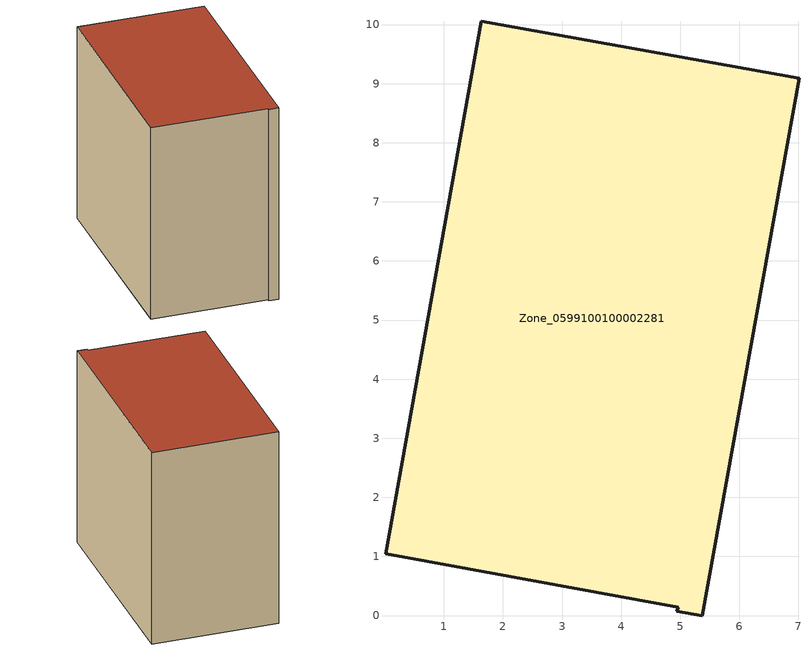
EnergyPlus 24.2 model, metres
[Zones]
Zone_0599100100002281
 floor ground (C_G): 1.63,10.05 7.01,9.09 5.37,0 4.94,0.08 4.96,0.14 0.01,1.04 z0
 wall outside (C_F): 5.37,0 7.01,9.09 1.63,10.05 0.01,1.04 4.96,0.14 4.94,0.08 5.37,0 z0:8.79
 roof outside (C_R): 7.01,9.09 1.63,10.05 0.01,1.04 4.96,0.14 4.94,0.08 5.37,0 z8.79
[BUILDING]
Pand.0599100100002281: North Axis=0; Terrain=City; Loads Convergence Tolerance Value=0.04; Temperature Convergence Tolerance Value=0.4; Solar Distribution=FullExterior; Maximum Number of Warmup Days=25; Minimum Number of Warmup Days=1
[Site:Location]
Rotterdam.The.Hague.AP_ZH_NLD Design_Conditions: Latitude=51.96; Longitude=4.45; Time Zone=1; Elevation=-4.5
[SITE:GROUNDTEMPERATURE:BUILDINGSURFACE]
18, 18, 18, 18, 18, 18, 18, 18, 18, 18, 18, 18
[MATERIAL] Thermal Absorptance=0.9; Solar Absorptance=0.7; Visible Absorptance=0.7
Name | Roughness | Thickness | Conductivity | Density | Specific Heat
G.TI.2006-2014 | MediumSmooth | 0.15 | 0.06 | 540 | 1210
F.TI.2006-2014 | Rough | 0.3 | 0.12 | 1920 | 840
R.TI.2006-2014 | MediumRough | 0.2 | 0.08 | 1500 | 1000
[CONSTRUCTION]
C_G: G.TI.2006-2014
C_F: F.TI.2006-2014
C_R: R.TI.2006-2014
[ZONE]
Zone_0599100100002281: Type=1; Multiplier=1; Ceiling Height=Autocalculate; Volume=Autocalculate; Floor Area=autocalculate; Part of Total Floor Area=Yes
[ZONEINFILTRATION:DESIGNFLOWRATE]
Infil_Zone_0599100100002281: Zone or ZoneList or Space or SpaceList=Zone_0599100100002281; Schedule=AlwaysOn; Design Flow Rate Calculation Method=Flow/Area; Flow Rate per Floor Area=0.0015; Constant Term Coefficient=1; Temperature Term Coefficient=0; Velocity Term Coefficient=0; Velocity Squared Term Coefficient=0
[HVACTEMPLATE:ZONE:IDEALLOADSAIRSYSTEM]
Zone_0599100100002281: Maximum Heating Supply Air Temperature=50; Minimum Cooling Supply Air Temperature=13; Maximum Heating Supply Air Humidity Ratio=0.0156; Minimum Cooling Supply Air Humidity Ratio=0.0077; Heating Limit=NoLimit; Cooling Limit=NoLimit; Dehumidification Control Type=ConstantSensibleHeatRatio; Cooling Sensible Heat Ratio=0.7; Dehumidification Setpoint=60; Humidification Control Type=None; Humidification Setpoint=30; Outdoor Air Method=None; Outdoor Air Flow Rate per Person=0.00944; Outdoor Air Flow Rate per Zone Floor Area=0; Outdoor Air Flow Rate per Zone=0; Demand Controlled Ventilation Type=None; Outdoor Air Economizer Type=NoEconomizer; Heat Recovery Type=None; Sensible Heat Recovery Effectiveness=0.7; Latent Heat Recovery Effectiveness=0.65
[ZONECONTROL:THERMOSTAT]
ThermostatControl_Zone_0599100100002281: Zone or ZoneList=Zone_0599100100002281; Control Type Schedule=DualSetpointControlType; Control 1=Thermostat_Zone_0599100100002281; Temperature Difference Between Cutout And Setpoint=0
[THERMOSTATSETPOINT:DUALSETPOINT]
Thermostat_Zone_0599100100002281: Heating Setpoint Temperature Schedule=HeatingSetpoint_Zone_0599100100002281; Cooling Setpoint Temperature Schedule=CoolingSetpoint_Zone_0599100100002281
[SCHEDULE:COMPACT]
HeatingSetpoint_Zone_0599100100002281: Through: 12/31, For: AllDays, Until: 24:00, 21
CoolingSetpoint_Zone_0599100100002281: Through: 12/31, For: AllDays, Until: 24:00, 24
DualSetpointControlType: Through: 12/31, For: AllDays, Until: 24:00, 4
AlwaysOn: Through: 12/31, For: AllDays, Until: 24:00, 1
